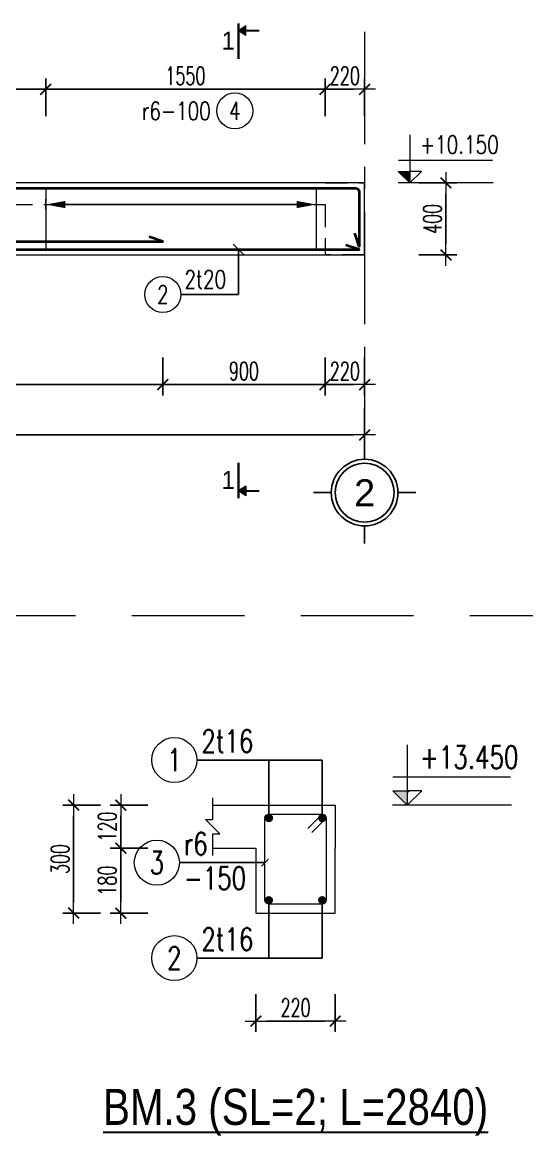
# Model space of a CAD drawing. Header units: millimetres. Extents: x -529861 to -223882, y -171969 to 61504.
# Drawn here: x -399491 to -396691, y -96176 to -89992 of the extents above; entities that cross this region are included whole.
import ezdxf
from ezdxf.enums import TextEntityAlignment as Align

# ---------------------------------------------------------------- set-up
doc = ezdxf.new("R2010")
doc.units = ezdxf.units.MM
doc.header["$LTSCALE"] = 5000
doc.linetypes.add('CENTER', pattern=[2, 1.25, -0.25, 0.25, -0.25])
doc.linetypes.add('HIDDEN', pattern=[0.375, 0.25, -0.125])
doc.layers.get('Defpoints').update_dxf_attribs({"color": 143})
for name, color, linetype, lineweight in [('dim', 8, 'Continuous', 18), ('kata_dim', 8, 'Continuous', 15), ('kata_grid', 8, 'CENTER', 5), ('kata_net khuat', 9, 'HIDDEN', 5), ('kata_net manh', 8, 'Continuous', 5), ('kata_net thay', 4, 'Continuous', 20), ('kata_text', 7, 'Continuous', 30), ('kata_thep chu', 1, 'Continuous', 35), ('kata_thep dai', 220, 'Continuous', 20), ('S-dims', 8, 'Continuous', 18)]:
    doc.layers.add(name, color=color, linetype=linetype, lineweight=lineweight)
doc.layers.add('text', color=255, linetype='Continuous')
doc.styles.add('AVANH', font='')
doc.styles.add('General text 1', font='')
doc.styles.add('kata_text', font='arial.ttf', dxfattribs={"width": 0.8})
doc.styles.add('vnsimpli', font='vnsimli.shx', dxfattribs={"width": 0.65})
doc.styles.get('AVANH').set_extended_font_data('.VnArialH')
doc.styles.get('General text 1').set_extended_font_data('.VnAvantH')
doc.dimstyles.new('kata_dim_25', dxfattribs={"dimscale": 25, "dimtxt": 2.5, "dimasz": 1.5, "dimexe": 1.5, "dimexo": 2.5, "dimtad": 1, "dimdec": 0, "dimzin": 0, "dimdsep": 46, "dimtxsty": 'kata_text', "dimblk": 'kata_block_ArchTick', "dimcen": 0.09, "dimdle": 1.2, "dimclrd": 8, "dimclre": 8, "dimclrt": 3, "dimadec": 0, "dimazin": 0, "dimtfac": 1, "dimtdec": 0, "dimtix": 1, "dimtofl": 0, "dimtmove": 0, "dimatfit": 3, "dimfxl": 3.75, "dimfxlon": 1, "dimtolj": 1, "dimtzin": 0, "dimarcsym": 0})
doc.dimstyles.new('kata_dim_40', dxfattribs={"dimscale": 40, "dimtxt": 2.5, "dimasz": 1.5, "dimexe": 1.5, "dimexo": 2.5, "dimtad": 1, "dimdec": 0, "dimzin": 0, "dimdsep": 46, "dimtxsty": 'vnsimpli', "dimblk": 'kata_block_ArchTick', "dimcen": 0.09, "dimdle": 1.2, "dimclrd": 8, "dimclre": 8, "dimclrt": 3, "dimadec": 0, "dimazin": 0, "dimtfac": 1, "dimtdec": 0, "dimtix": 1, "dimtofl": 0, "dimtmove": 0, "dimatfit": 3, "dimfxl": 3.75, "dimfxlon": 1, "dimtolj": 1, "dimtzin": 0, "dimarcsym": 0})
doc.dimstyles.new('kata_rai_thep', dxfattribs={"dimtxt": 2, "dimasz": 1, "dimexe": 0, "dimexo": 0, "dimtad": 1, "dimdec": 0, "dimzin": 12, "dimdsep": 46, "dimtxsty": 'kata_text', "dimblk": 'kata_block_RUNTIC', "dimcen": 0, "dimse1": 1, "dimse2": 1, "dimclrd": 6, "dimclre": 6, "dimclrt": 7, "dimadec": 0, "dimazin": 3, "dimtfac": 1, "dimtdec": 0, "dimtmove": 2, "dimatfit": 3, "dimldrblk": 'kata_block_LEADERTIC', "dimfxl": 1, "dimtolj": 1, "dimtzin": 0, "dimlwd": -1, "dimlwe": -1, "dimarcsym": 0})

# ---------------------------------------------------------------- blocks, each defined once
blk = doc.blocks.new('kata_block_ArchTick')
at = {"color": 8}
blk.add_line((1, 0), (-1, 0), dxfattribs=at)
at = {"color": 8, "const_width": 0.15}
blk.add_lwpolyline([(-0.5, -0.5), (0.5, 0.5)], dxfattribs=at)
blk = doc.blocks.new('*D669')
at = {"layer": 'Defpoints', "color": 0, "linetype": 'ByBlock', "ltscale": 1500, "transparency": 16777216}
for p in [(-397590.5379749886, -90364.1437597527), (-397810.5379749886, -90884.1437597527), (-397590.5379749886, -90884.1437597527)]:
    blk.add_point(p, dxfattribs=at)
at = {"layer": 'kata_dim', "color": 8, "linetype": 'ByBlock', "lineweight": -2, "ltscale": 1500, "transparency": 16777216}
for p, q in [((-397810.5379749886, -90514.1437597527), (-397810.5379749886, -90304.1437597527)), ((-397590.5379749886, -90514.1437597527), (-397590.5379749886, -90304.1437597527)), ((-397750.5379749886, -90364.1437597527), (-397650.5379749886, -90364.1437597527))]:
    blk.add_line(p, q, dxfattribs=at)
at = {"layer": 'kata_dim', "color": 8, "linetype": 'ByBlock', "lineweight": -2, "ltscale": 1500, "transparency": 16777216, "xscale": 60, "yscale": 60, "zscale": 60, "rotation": 180}
blk.add_blockref('kata_block_ArchTick', (-397810.5379749886, -90364.1437597527), dxfattribs=at)
at = {"layer": 'kata_dim', "color": 8, "linetype": 'ByBlock', "lineweight": -2, "ltscale": 1500, "transparency": 16777216, "xscale": 60, "yscale": 60, "zscale": 60}
blk.add_blockref('kata_block_ArchTick', (-397590.5379749886, -90364.1437597527), dxfattribs=at)
at = {"layer": 'kata_dim', "color": 3, "linetype": 'ByBlock', "ltscale": 1500, "transparency": 16777216, "insert": (-397700.5379749886, -90289.1437597527), "char_height": 100, "attachment_point": 5, "style": 'vnsimpli'}
blk.add_mtext('\\A1;220', dxfattribs=at)
blk = doc.blocks.new('*D671')
at = {"layer": 'Defpoints', "color": 0, "linetype": 'ByBlock', "ltscale": 1500, "transparency": 16777216}
for p in [(-399360.5379749886, -90364.1437597527), (-402320.5379749886, -90884.1437597527), (-399360.5379749886, -90884.1437597527)]:
    blk.add_point(p, dxfattribs=at)
at = {"layer": 'kata_dim', "color": 8, "linetype": 'ByBlock', "lineweight": -2, "ltscale": 1500, "transparency": 16777216}
for p, q in [((-402320.5379749886, -90514.1437597527), (-402320.5379749886, -90304.1437597527)), ((-399360.5379749886, -90514.1437597527), (-399360.5379749886, -90304.1437597527)), ((-402260.5379749886, -90364.1437597527), (-399420.5379749886, -90364.1437597527))]:
    blk.add_line(p, q, dxfattribs=at)
at = {"layer": 'kata_dim', "color": 8, "linetype": 'ByBlock', "lineweight": -2, "ltscale": 1500, "transparency": 16777216, "xscale": 60, "yscale": 60, "zscale": 60, "rotation": 180}
blk.add_blockref('kata_block_ArchTick', (-402320.5379749886, -90364.1437597527), dxfattribs=at)
at = {"layer": 'kata_dim', "color": 8, "linetype": 'ByBlock', "lineweight": -2, "ltscale": 1500, "transparency": 16777216, "xscale": 60, "yscale": 60, "zscale": 60}
blk.add_blockref('kata_block_ArchTick', (-399360.5379749886, -90364.1437597527), dxfattribs=at)
at = {"layer": 'kata_dim', "color": 3, "linetype": 'ByBlock', "ltscale": 1500, "transparency": 16777216, "insert": (-400840.5379749886, -90289.1437597527), "char_height": 100, "attachment_point": 5, "style": 'vnsimpli'}
blk.add_mtext('\\A1;2960', dxfattribs=at)
blk = doc.blocks.new('*D672')
at = {"layer": 'Defpoints', "color": 0, "linetype": 'ByBlock', "ltscale": 1500, "transparency": 16777216}
for p in [(-397810.5379749886, -90364.1437597527), (-399360.5379749886, -90884.1437597527), (-397810.5379749886, -90884.1437597527)]:
    blk.add_point(p, dxfattribs=at)
at = {"layer": 'kata_dim', "color": 8, "linetype": 'ByBlock', "lineweight": -2, "ltscale": 1500, "transparency": 16777216}
for p, q in [((-399360.5379749886, -90514.1437597527), (-399360.5379749886, -90304.1437597527)), ((-397810.5379749886, -90514.1437597527), (-397810.5379749886, -90304.1437597527)), ((-399300.5379749886, -90364.1437597527), (-397870.5379749886, -90364.1437597527))]:
    blk.add_line(p, q, dxfattribs=at)
at = {"layer": 'kata_dim', "color": 8, "linetype": 'ByBlock', "lineweight": -2, "ltscale": 1500, "transparency": 16777216, "xscale": 60, "yscale": 60, "zscale": 60, "rotation": 180}
blk.add_blockref('kata_block_ArchTick', (-399360.5379749886, -90364.1437597527), dxfattribs=at)
at = {"layer": 'kata_dim', "color": 8, "linetype": 'ByBlock', "lineweight": -2, "ltscale": 1500, "transparency": 16777216, "xscale": 60, "yscale": 60, "zscale": 60}
blk.add_blockref('kata_block_ArchTick', (-397810.5379749886, -90364.1437597527), dxfattribs=at)
at = {"layer": 'kata_dim', "color": 3, "linetype": 'ByBlock', "ltscale": 1500, "transparency": 16777216, "insert": (-398585.5379749886, -90289.1437597527), "char_height": 100, "attachment_point": 5, "style": 'vnsimpli'}
blk.add_mtext('\\A1;1550', dxfattribs=at)
blk = doc.blocks.new('*D673')
at = {"layer": 'Defpoints', "color": 0, "linetype": 'ByBlock', "ltscale": 1500, "transparency": 16777216}
for p in [(-397456.6415745234, -90884.14375975273), (-397456.6415745234, -91284.14375975273), (-397139.5974634042, -91284.14375975273)]:
    blk.add_point(p, dxfattribs=at)
at = {"layer": 'kata_dim', "color": 8, "linetype": 'ByBlock', "lineweight": -2, "ltscale": 1500, "transparency": 16777216}
for p, q in [((-397289.5974634042, -90884.14375975273), (-397079.5974634042, -90884.14375975273)), ((-397139.5974634042, -90944.14375975273), (-397139.5974634042, -91224.14375975273)), ((-397289.5974634042, -91284.14375975273), (-397079.5974634042, -91284.14375975273))]:
    blk.add_line(p, q, dxfattribs=at)
at = {"layer": 'kata_dim', "color": 8, "linetype": 'ByBlock', "lineweight": -2, "ltscale": 1500, "transparency": 16777216, "xscale": 60, "yscale": 60, "zscale": 60}
for p, rotation in [((-397139.5974634042, -90884.14375975273), 90), ((-397139.5974634042, -91284.14375975273), 270)]:
    blk.add_blockref('kata_block_ArchTick', p, dxfattribs=dict(at, rotation=rotation))
at = {"layer": 'kata_dim', "color": 3, "linetype": 'ByBlock', "ltscale": 1500, "transparency": 16777216, "insert": (-397214.5974634041, -91084.1437597526), "char_height": 100, "attachment_point": 5, "rotation": 90, "style": 'vnsimpli'}
blk.add_mtext('\\A1;400', dxfattribs=at)
blk = doc.blocks.new('kata_block_CT')
at = {"layer": 'S-dims', "linetype": 'ByBlock', "ltscale": 1500}
blk.add_hatch(color=256, dxfattribs=at).paths.add_polyline_path([(-1.818989403545856e-12, 1.596954857557193), (-1.612010908635057, 1.596954857557193), (-1.818989403545856e-12, -4.547473508864641e-13)])
h = blk.add_hatch(dxfattribs=at)
h.set_pattern_fill('ANSI31', color=256, scale=1.406250541793835, style=0)
h.set_pattern_definition([(45.00000000000001, (-1.818989403545856e-12, 5.002220859751105e-12), (-3.157122508925225, 3.157122508925225), [])])
h.paths.add_polyline_path([(-1.818989403545856e-12, 1.596954857557193), (-1.818989403545856e-12, -4.547473508864641e-13), (1.612010908922457, 1.596954857557193)])
for p, q in [((-1.592704896860596, 3.140833880479022), (11.46947077315235, 3.140833880479022)), ((11.56125648125999, 5.002220859751105e-12), (-1.638695725139769, 5.002220859751105e-12))]:
    blk.add_line(p, q, dxfattribs=at)
for points in [[(-1.818989403545856e-12, 6.694950748643805), (-1.818989403545856e-12, -4.547473508864641e-13)], [(-1.818989403545856e-12, -4.547473508864641e-13), (-1.612010908635057, 1.596954857557193), (-1.818989403545856e-12, 1.596954857557193)], [(-1.818989403545856e-12, -4.547473508864641e-13), (1.612010908922457, 1.596954857557193), (-1.818989403545856e-12, 1.596954857557193)]]:
    blk.add_lwpolyline(points, dxfattribs=at)
at = {"layer": 'S-dims', "color": 3, "style": 'vnsimpli', "width": 0.75}
blk.add_attdef('CT', (1.409564409344966, 4.068271311703484), '', height=2.5, dxfattribs=at)
blk = doc.blocks.new('*D674')
at = {"layer": 'Defpoints', "color": 0, "linetype": 'ByBlock', "ltscale": 1500, "transparency": 16777216}
for p in [(-404090.5379749886, -91284.1437597527), (-397590.5379749886, -91284.1437597527), (-397590.5379749886, -92284.1437597527)]:
    blk.add_point(p, dxfattribs=at)
at = {"layer": 'kata_dim', "color": 8, "linetype": 'ByBlock', "lineweight": -2, "ltscale": 1500, "transparency": 16777216}
for p, q in [((-404090.5379749886, -92134.1437597527), (-404090.5379749886, -92344.1437597527)), ((-397590.5379749886, -92134.1437597527), (-397590.5379749886, -92344.1437597527)), ((-404030.5379749886, -92284.1437597527), (-397650.5379749886, -92284.1437597527))]:
    blk.add_line(p, q, dxfattribs=at)
at = {"layer": 'kata_dim', "color": 8, "linetype": 'ByBlock', "lineweight": -2, "ltscale": 1500, "transparency": 16777216, "xscale": 60, "yscale": 60, "zscale": 60, "rotation": 180}
blk.add_blockref('kata_block_ArchTick', (-404090.5379749886, -92284.1437597527), dxfattribs=at)
at = {"layer": 'kata_dim', "color": 8, "linetype": 'ByBlock', "lineweight": -2, "ltscale": 1500, "transparency": 16777216, "xscale": 60, "yscale": 60, "zscale": 60}
blk.add_blockref('kata_block_ArchTick', (-397590.5379749886, -92284.1437597527), dxfattribs=at)
at = {"layer": 'kata_dim', "color": 3, "linetype": 'ByBlock', "ltscale": 1500, "transparency": 16777216, "insert": (-400840.5379749886, -92209.1437597527), "char_height": 100, "attachment_point": 5, "style": 'vnsimpli'}
blk.add_mtext('\\A1;6500', dxfattribs=at)
blk = doc.blocks.new('*D677')
at = {"layer": 'Defpoints', "color": 0, "linetype": 'ByBlock', "ltscale": 1500, "transparency": 16777216}
for p in [(-402970.5379749886, -91284.1437597527), (-398710.5379749886, -91284.1437597527), (-398710.5379749886, -92004.1437597527)]:
    blk.add_point(p, dxfattribs=at)
at = {"layer": 'kata_dim', "color": 8, "linetype": 'ByBlock', "lineweight": -2, "ltscale": 1500, "transparency": 16777216}
for p, q in [((-402970.5379749886, -91854.1437597527), (-402970.5379749886, -92064.1437597527)), ((-398710.5379749886, -91854.1437597527), (-398710.5379749886, -92064.1437597527)), ((-402910.5379749886, -92004.1437597527), (-398770.5379749886, -92004.1437597527))]:
    blk.add_line(p, q, dxfattribs=at)
at = {"layer": 'kata_dim', "color": 8, "linetype": 'ByBlock', "lineweight": -2, "ltscale": 1500, "transparency": 16777216, "xscale": 60, "yscale": 60, "zscale": 60, "rotation": 180}
blk.add_blockref('kata_block_ArchTick', (-402970.5379749886, -92004.1437597527), dxfattribs=at)
at = {"layer": 'kata_dim', "color": 8, "linetype": 'ByBlock', "lineweight": -2, "ltscale": 1500, "transparency": 16777216, "xscale": 60, "yscale": 60, "zscale": 60}
blk.add_blockref('kata_block_ArchTick', (-398710.5379749886, -92004.1437597527), dxfattribs=at)
at = {"layer": 'kata_dim', "color": 3, "linetype": 'ByBlock', "ltscale": 1500, "transparency": 16777216, "insert": (-400840.5379749886, -91929.1437597527), "char_height": 100, "attachment_point": 5, "style": 'vnsimpli'}
blk.add_mtext('\\A1;4260', dxfattribs=at)
blk = doc.blocks.new('*D678')
at = {"layer": 'Defpoints', "color": 0, "linetype": 'ByBlock', "ltscale": 1500, "transparency": 16777216}
for p in [(-398710.5379749886, -91284.1437597527), (-397810.5379749886, -91284.1437597527), (-397810.5379749886, -92004.1437597527)]:
    blk.add_point(p, dxfattribs=at)
at = {"layer": 'kata_dim', "color": 8, "linetype": 'ByBlock', "lineweight": -2, "ltscale": 1500, "transparency": 16777216}
for p, q in [((-398710.5379749886, -91854.1437597527), (-398710.5379749886, -92064.1437597527)), ((-397810.5379749886, -91854.1437597527), (-397810.5379749886, -92064.1437597527)), ((-398650.5379749886, -92004.1437597527), (-397870.5379749886, -92004.1437597527))]:
    blk.add_line(p, q, dxfattribs=at)
at = {"layer": 'kata_dim', "color": 8, "linetype": 'ByBlock', "lineweight": -2, "ltscale": 1500, "transparency": 16777216, "xscale": 60, "yscale": 60, "zscale": 60, "rotation": 180}
blk.add_blockref('kata_block_ArchTick', (-398710.5379749886, -92004.1437597527), dxfattribs=at)
at = {"layer": 'kata_dim', "color": 8, "linetype": 'ByBlock', "lineweight": -2, "ltscale": 1500, "transparency": 16777216, "xscale": 60, "yscale": 60, "zscale": 60}
blk.add_blockref('kata_block_ArchTick', (-397810.5379749886, -92004.1437597527), dxfattribs=at)
at = {"layer": 'kata_dim', "color": 3, "linetype": 'ByBlock', "ltscale": 1500, "transparency": 16777216, "insert": (-398260.5379749886, -91929.1437597527), "char_height": 100, "attachment_point": 5, "style": 'vnsimpli'}
blk.add_mtext('\\A1;900', dxfattribs=at)
blk = doc.blocks.new('*D679')
at = {"layer": 'Defpoints', "color": 0, "linetype": 'ByBlock', "ltscale": 1500, "transparency": 16777216}
for p in [(-397810.5379749886, -91284.1437597527), (-397590.5379749886, -91284.1437597527), (-397590.5379749886, -92004.1437597527)]:
    blk.add_point(p, dxfattribs=at)
at = {"layer": 'kata_dim', "color": 8, "linetype": 'ByBlock', "lineweight": -2, "ltscale": 1500, "transparency": 16777216}
for p, q in [((-397810.5379749886, -91854.1437597527), (-397810.5379749886, -92064.1437597527)), ((-397590.5379749886, -91854.1437597527), (-397590.5379749886, -92064.1437597527)), ((-397750.5379749886, -92004.1437597527), (-397650.5379749886, -92004.1437597527))]:
    blk.add_line(p, q, dxfattribs=at)
at = {"layer": 'kata_dim', "color": 8, "linetype": 'ByBlock', "lineweight": -2, "ltscale": 1500, "transparency": 16777216, "xscale": 60, "yscale": 60, "zscale": 60, "rotation": 180}
blk.add_blockref('kata_block_ArchTick', (-397810.5379749886, -92004.1437597527), dxfattribs=at)
at = {"layer": 'kata_dim', "color": 8, "linetype": 'ByBlock', "lineweight": -2, "ltscale": 1500, "transparency": 16777216, "xscale": 60, "yscale": 60, "zscale": 60}
blk.add_blockref('kata_block_ArchTick', (-397590.5379749886, -92004.1437597527), dxfattribs=at)
at = {"layer": 'kata_dim', "color": 3, "linetype": 'ByBlock', "ltscale": 1500, "transparency": 16777216, "insert": (-397700.5379749886, -91929.1437597527), "char_height": 100, "attachment_point": 5, "style": 'vnsimpli'}
blk.add_mtext('\\A1;220', dxfattribs=at)
blk = doc.blocks.new('kata_block_GRID')
at = {"layer": 'dim', "color": 250, "linetype": 'Continuous', "lineweight": -3}
for p, q in [((-0.003069858671185699, 4.621936058582317), (-0.003069858671185699, 7.082257742461767)), ((-4.628075776428378, -0.003069858671263859), (-7.088397460513452, -0.003069858671263859)), ((4.633360719258999, -0.003069858729762842), (7.093682403344044, -0.003069858729762842)), ((-0.003069858729507047, -4.62807577604141), (-0.003069858729507047, -7.088397459920852))]:
    blk.add_line(p, q, dxfattribs=at)
at = {"layer": 'dim', "color": 250, "linetype": 'Continuous', "lineweight": -3, "extrusion": (0, 0, -1)}
blk.add_ellipse((-0.003069858729507047, -0.003069858729762842), major_axis=(-4.625005843929168, 0.0008261058644820616), ratio=0.9999999999162872, start_param=3.141414036333157, end_param=9.424599343512742, dxfattribs=at)
at = {"layer": 'dim', "color": 9, "linetype": 'Continuous', "lineweight": -3, "extrusion": (0, 0, -0.9999999999999999)}
blk.add_ellipse((-0.003069858729507047, -0.003069858729762842), major_axis=(-4.09891770926371, 0.00306985872976267), ratio=0.99999999991626, start_param=3.140843709996926, end_param=9.424029017176512, dxfattribs=at)
at = {"layer": 'text', "color": 33, "style": 'AVANH'}
blk.add_attdef('GRID', text='', height=3.75, dxfattribs=at).set_placement((0, 0), align=Align.MIDDLE)
blk = doc.blocks.new('kata_block_RUNTIC')
at = {"layer": 'kata_dim', "color": 6}
blk.add_line((0, 0.75), (0, -0.75), dxfattribs=at)
blk.add_lwpolyline([(0, 0, 0, 1, 0), (-2.69999999999709, 0, 1, 1, 0)], format="xyseb", dxfattribs=at)
blk = doc.blocks.new('*D682')
at = {"layer": 'Defpoints', "color": 6, "linetype": 'ByBlock', "ltscale": 1500, "transparency": 16777216}
blk.add_line((-399320.5379749886, -91004.1437597527), (-397900.5379749886, -91004.1437597527), dxfattribs=at)
at = {"layer": 'Defpoints', "color": 0, "linetype": 'ByBlock', "ltscale": 1500, "transparency": 16777216}
for p in [(-399360.5379749886, -91004.1437597527), (-397860.5379749886, -91004.1437597527), (-397860.5379749886, -91004.1437597527)]:
    blk.add_point(p, dxfattribs=at)
at = {"layer": 'Defpoints', "color": 6, "linetype": 'ByBlock', "ltscale": 1500, "transparency": 16777216, "xscale": 40, "yscale": 40, "zscale": 40, "rotation": 180}
blk.add_blockref('kata_block_RUNTIC', (-399360.5379749886, -91004.1437597527), dxfattribs=at)
at = {"layer": 'Defpoints', "color": 6, "linetype": 'ByBlock', "ltscale": 1500, "transparency": 16777216, "xscale": 40, "yscale": 40, "zscale": 40}
blk.add_blockref('kata_block_RUNTIC', (-397860.5379749886, -91004.1437597527), dxfattribs=at)
blk = doc.blocks.new('kata_block_LEADERTIC')
at = {"layer": 'kata_dim', "color": 6}
blk.add_lwpolyline([(0, 0, 0, 1, 0), (-2.69999999999709, 0, 1, 1, 0)], format="xyseb", dxfattribs=at)
blk = doc.blocks.new('*U68')
blk.add_circle((-2.5, 0), 2.5)
at = {"layer": 'kata_text', "color": 3, "style": 'vnsimpli', "width": 0.75}
blk.add_attdef('DK1', (0.5, 0.8455043070534884), '', height=2.5, dxfattribs=at)
at = {"layer": 'kata_text', "color": 7, "style": 'vnsimpli', "width": 0.75}
blk.add_attdef('SH2', text='', height=2.5, dxfattribs=at).set_placement((-2.5, 0), align=Align.MIDDLE)
blk = doc.blocks.new('*U87')
blk.add_circle((2.5, 0), 2.5)
at = {"layer": 'kata_text', "color": 3, "style": 'vnsimpli', "width": 0.75}
blk.add_attdef('DKKC2', text='', height=2.5, dxfattribs=at).set_placement((-0.85, -1.249999999999998), align=Align.RIGHT)
at = {"layer": 'kata_text', "color": 7, "style": 'vnsimpli', "width": 0.75}
blk.add_attdef('SH3', text='', height=2.5, dxfattribs=at).set_placement((2.5, 0), align=Align.MIDDLE)
blk = doc.blocks.new('kata_block_SECBAL')
blk.add_hatch(color=2).paths.add_polyline_path([(0.9949950774395511, 3.806026766437923), (4.639423423213884e-07, 3.133625387334772), (0.9949950774395511, 2.46122400823162)])
at = {"color": 2}
for p, q in [((0.9949950774395511, 3.806026766437923), (4.639423423213884e-07, 3.133625387334772)), ((0.9949950774395511, 2.46122400823162), (4.639423423213884e-07, 3.133625387334772)), ((0.9949950774395511, 2.46122400823162), (0.9949950774395511, 3.806026766437923))]:
    blk.add_line(p, q, dxfattribs=at)
at = {"color": 2, "const_width": 0.3}
for points in [[(4.639423423213884e-07, -0.8013114999549362), (4.639423423213884e-07, 4.158454357098053)], [(0.9949950774395511, 3.133625387334772), (2.888094267825096, 3.133625387334772)]]:
    blk.add_lwpolyline(points, dxfattribs=at)
at = {"color": 2, "linetype": 'ByBlock', "lineweight": -2, "style": 'General text 1'}
blk.add_attdef('DETAIL', text='', height=2.5, dxfattribs=at).set_placement((-0.4999587343882013, 1.749873724336794), align=Align.MIDDLE_RIGHT)
blk = doc.blocks.new('*U88')
blk.add_hatch(color=2).paths.add_polyline_path([(0.9949950774395503, -0.4488839092948065), (4.639423418238154e-07, 0.2235174698083453), (0.9949950774395507, 0.8959188489114962)])
at = {"color": 2}
for p, q in [((0.9949950774395507, 0.8959188489114962), (4.639423418238154e-07, 0.2235174698083453)), ((0.9949950774395503, -0.4488839092948065), (4.639423418238154e-07, 0.2235174698083453)), ((0.9949950774395507, 0.8959188489114962), (0.9949950774395503, -0.4488839092948065))]:
    blk.add_line(p, q, dxfattribs=at)
at = {"color": 2, "const_width": 0.3}
for points in [[(4.639423431694138e-07, 4.158454357098053), (4.63942341473363e-07, -0.8013114999549362)], [(0.9949950774395505, 0.2235174698083449), (2.888094267825096, 0.2235174698083444)]]:
    blk.add_lwpolyline(points, dxfattribs=at)
at = {"color": 2, "linetype": 'ByBlock', "lineweight": -2, "style": 'General text 1'}
blk.add_attdef('DETAIL', text='', height=2.5, dxfattribs=at).set_placement((-0.4999587343882013, 1.749873724336794), align=Align.MIDDLE_RIGHT)
blk = doc.blocks.new('kata_block_TD')
at = {"color": 6, "linetype": 'ByBlock', "lineweight": -2, "style": 'kata_text', "width": 0.8}
blk.add_attdef('SECTDET2', text='', height=5, dxfattribs=at).set_placement((0, 7.970649532882817), align=Align.CENTER)
at = {"color": 0, "linetype": 'ByBlock', "lineweight": -2, "style": 'kata_text', "width": 0.8}
blk.add_attdef('SECTDET1', text='', height=5, dxfattribs=at).set_placement((0, 1.470649532882817), align=Align.CENTER)
blk = doc.blocks.new('*D812')
at = {"layer": 'Defpoints', "color": 0, "linetype": 'ByBlock', "ltscale": 1500, "transparency": 16777216}
for p in [(-398193.7525882713, -94939.51656381051), (-397753.7525882713, -94939.51656381051), (-397753.7525882713, -95539.51656381051)]:
    blk.add_point(p, dxfattribs=at)
at = {"layer": 'kata_dim', "color": 8, "linetype": 'ByBlock', "lineweight": -2, "ltscale": 1500, "transparency": 16777216}
for p, q in [((-398193.7525882713, -95389.51656381051), (-398193.7525882713, -95599.51656381051)), ((-397753.7525882713, -95389.51656381051), (-397753.7525882713, -95599.51656381051)), ((-398133.7525882713, -95539.51656381051), (-397813.7525882713, -95539.51656381051))]:
    blk.add_line(p, q, dxfattribs=at)
at = {"layer": 'kata_dim', "color": 8, "linetype": 'ByBlock', "lineweight": -2, "ltscale": 1500, "transparency": 16777216, "xscale": 60, "yscale": 60, "zscale": 60, "rotation": 180}
blk.add_blockref('kata_block_ArchTick', (-398193.7525882713, -95539.51656381051), dxfattribs=at)
at = {"layer": 'kata_dim', "color": 8, "linetype": 'ByBlock', "lineweight": -2, "ltscale": 1500, "transparency": 16777216, "xscale": 60, "yscale": 60, "zscale": 60}
blk.add_blockref('kata_block_ArchTick', (-397753.7525882713, -95539.51656381051), dxfattribs=at)
at = {"layer": 'kata_dim', "color": 3, "linetype": 'ByBlock', "ltscale": 1500, "transparency": 16777216, "insert": (-397973.7525882713, -95464.51656381051), "char_height": 100, "attachment_point": 5, "style": 'vnsimpli'}
blk.add_mtext('\\A1;220', dxfattribs=at)
blk = doc.blocks.new('*D813')
at = {"layer": 'Defpoints', "color": 0, "linetype": 'ByBlock', "ltscale": 1500, "transparency": 16777216}
for p in [(-398943.752588273, -94579.51656381054), (-398193.7525882715, -94579.51656381054), (-398193.7525882715, -94939.51656381054)]:
    blk.add_point(p, dxfattribs=at)
at = {"layer": 'kata_dim', "color": 8, "linetype": 'ByBlock', "lineweight": -2, "ltscale": 1500, "transparency": 16777216}
for p, q in [((-398793.752588273, -94579.51656381054), (-399003.752588273, -94579.51656381054)), ((-398943.752588273, -94879.51656381054), (-398943.752588273, -94639.51656381054)), ((-398793.752588273, -94939.51656381054), (-399003.752588273, -94939.51656381054))]:
    blk.add_line(p, q, dxfattribs=at)
at = {"layer": 'kata_dim', "color": 8, "linetype": 'ByBlock', "lineweight": -2, "ltscale": 1500, "transparency": 16777216, "xscale": 60, "yscale": 60, "zscale": 60}
for p, rotation in [((-398943.752588273, -94579.51656381054), 90), ((-398943.752588273, -94939.51656381054), 270)]:
    blk.add_blockref('kata_block_ArchTick', p, dxfattribs=dict(at, rotation=rotation))
at = {"layer": 'kata_dim', "color": 3, "linetype": 'ByBlock', "ltscale": 1500, "transparency": 16777216, "insert": (-399018.7525882729, -94759.51656381041), "char_height": 100, "attachment_point": 5, "rotation": 90, "style": 'vnsimpli'}
blk.add_mtext('\\A1;180', dxfattribs=at)
blk = doc.blocks.new('*D814')
at = {"layer": 'Defpoints', "color": 0, "linetype": 'ByBlock', "ltscale": 1500, "transparency": 16777216}
for p in [(-398943.752588273, -94339.51656381054), (-398193.7525882715, -94339.51656381054), (-398193.7525882715, -94579.51656381054)]:
    blk.add_point(p, dxfattribs=at)
at = {"layer": 'kata_dim', "color": 8, "linetype": 'ByBlock', "lineweight": -2, "ltscale": 1500, "transparency": 16777216}
for p, q in [((-398793.752588273, -94339.51656381054), (-399003.752588273, -94339.51656381054)), ((-398943.752588273, -94519.51656381054), (-398943.752588273, -94399.51656381054)), ((-398793.752588273, -94579.51656381054), (-399003.752588273, -94579.51656381054))]:
    blk.add_line(p, q, dxfattribs=at)
at = {"layer": 'kata_dim', "color": 8, "linetype": 'ByBlock', "lineweight": -2, "ltscale": 1500, "transparency": 16777216, "xscale": 60, "yscale": 60, "zscale": 60}
for p, rotation in [((-398943.752588273, -94339.51656381054), 90), ((-398943.752588273, -94579.51656381054), 270)]:
    blk.add_blockref('kata_block_ArchTick', p, dxfattribs=dict(at, rotation=rotation))
at = {"layer": 'kata_dim', "color": 3, "linetype": 'ByBlock', "ltscale": 1500, "transparency": 16777216, "insert": (-399018.7525882729, -94459.51656381041), "char_height": 100, "attachment_point": 5, "rotation": 90, "style": 'vnsimpli'}
blk.add_mtext('\\A1;120', dxfattribs=at)
blk = doc.blocks.new('*D815')
at = {"layer": 'Defpoints', "color": 0, "linetype": 'ByBlock', "ltscale": 1500, "transparency": 16777216}
for p in [(-398193.7525882715, -94339.51656381054), (-399205.752588273, -94939.51656381054), (-398193.7525882715, -94939.51656381054)]:
    blk.add_point(p, dxfattribs=at)
at = {"layer": 'kata_dim', "color": 8, "linetype": 'ByBlock', "lineweight": -2, "ltscale": 1500, "transparency": 16777216}
for p, q in [((-399055.752588273, -94339.51656381054), (-399265.752588273, -94339.51656381054)), ((-399205.752588273, -94399.51656381054), (-399205.752588273, -94879.51656381054)), ((-399055.752588273, -94939.51656381054), (-399265.752588273, -94939.51656381054))]:
    blk.add_line(p, q, dxfattribs=at)
at = {"layer": 'kata_dim', "color": 8, "linetype": 'ByBlock', "lineweight": -2, "ltscale": 1500, "transparency": 16777216, "xscale": 60, "yscale": 60, "zscale": 60}
for p, rotation in [((-399205.752588273, -94339.51656381054), 90), ((-399205.752588273, -94939.51656381054), 270)]:
    blk.add_blockref('kata_block_ArchTick', p, dxfattribs=dict(at, rotation=rotation))
at = {"layer": 'kata_dim', "color": 3, "linetype": 'ByBlock', "ltscale": 1500, "transparency": 16777216, "insert": (-399280.7525882729, -94639.51656381041), "char_height": 100, "attachment_point": 5, "rotation": 90, "style": 'vnsimpli'}
blk.add_mtext('\\A1;300', dxfattribs=at)
blk = doc.blocks.new('kata_block_THEP')
at = {"layer": 'kata_thep chu', "color": 0}
for p, q in [((-0.5, 0), (0.5, 0)), ((-0.3535533905960619, 0.353553390592424), (0.3535533905960619, -0.353553390592424)), ((0.3535533905960619, 0.353553390592424), (-0.3535533905960619, -0.353553390592424)), ((0, 0.5), (0, -0.5))]:
    blk.add_line(p, q, dxfattribs=at)
at = {"layer": 'kata_thep chu', "color": 0, "const_width": 0.08333333333333334}
blk.add_lwpolyline([(-0.5, -1.818989403545856e-12, 1), (0.5000000000145519, -1.818989403545856e-12, 1), (-0.5, -1.818989403545856e-12, 1)], format="xyb", dxfattribs=at)
blk = doc.blocks.new('*U70')
blk.add_circle((-2.5, 0), 2.5)
at = {"layer": 'kata_text', "color": 3, "style": 'vnsimpli', "width": 0.75}
for tag, p in [('DK1', (0.5, 0.8455043070534884)), ('KC1', (0.5, -2.972544307831413))]:
    blk.add_attdef(tag, p, '', height=2.5, dxfattribs=at)
at = {"layer": 'kata_text', "color": 7, "style": 'vnsimpli', "width": 0.75}
blk.add_attdef('SH2', text='', height=2.5, dxfattribs=at).set_placement((-2.5, 0), align=Align.MIDDLE)

msp = doc.modelspace()

# ---------------------------------------------------------------- linework, layer by layer
at = {"layer": 'kata_grid', "ltscale": 0.1}
msp.add_line((-397590.5379749886, -90044.1437597527), (-397590.5379749886, -92324.1437597527), dxfattribs=at)
at = {"layer": 'kata_net khuat', "ltscale": 0.1}
for p, q in [((-397810.5379749886, -90884.1437597527), (-397590.5379749886, -90884.1437597527)), ((-397590.5379749886, -91284.1437597527), (-397810.5379749886, -91284.1437597527))]:
    msp.add_line(p, q, dxfattribs=at)
at = {"layer": 'kata_net khuat', "ltscale": 0.5}
msp.add_line((-404506.8712939663, -93286.60688740895), (-387244.3711590176, -93286.60688740884), dxfattribs=at)
at = {"layer": 'kata_net khuat', "ltscale": 0.1}
msp.add_lwpolyline([(-403870.5379749886, -91284.1437597527), (-403870.5379749886, -91004.1437597527), (-397810.5379749886, -91004.1437597527), (-397810.5379749886, -91284.1437597527)], dxfattribs=at)
at = {"layer": 'kata_net manh', "linetype": 'ByBlock', "ltscale": 1500}
msp.add_lwpolyline([(-398433.7525882713, -94619.51656381051), (-398433.7525882713, -94499.51656381051), (-398393.7525882713, -94499.51656381051), (-398473.7525882713, -94419.51656381051), (-398433.7525882713, -94419.51656381051), (-398433.7525882713, -94299.51656381051)], dxfattribs=at)
at = {"layer": 'kata_net thay', "linetype": 'ByBlock', "ltscale": 1500}
for points in [[(-403870.5379749886, -91524.1437597527), (-403870.5379749886, -91284.1437597527), (-397590.5379749886, -91284.1437597527), (-397590.5379749886, -90884.1437597527), (-404090.5379749886, -90884.1437597527), (-404090.5379749886, -91284.1437597527), (-404090.5379749886, -91284.1437597527), (-404090.5379749886, -91524.1437597527)], [(-398433.7525882713, -94339.51656381051), (-398193.7525882713, -94339.51656381051), (-398193.7525882713, -94339.51656381051), (-397753.7525882713, -94339.51656381051), (-397753.7525882713, -94579.51656381051), (-397753.7525882713, -94579.51656381051)], [(-398433.7525882713, -94579.51656381051), (-398193.7525882713, -94579.51656381051), (-398193.7525882713, -94939.51656381051), (-397753.7525882713, -94939.51656381051), (-397753.7525882713, -94579.51656381051), (-397753.7525882713, -94579.51656381051)]]:
    msp.add_lwpolyline(points, dxfattribs=at)
at = {"layer": 'kata_thep chu', "linetype": 'ByBlock', "ltscale": 1500}
msp.add_lwpolyline([(-404035.5379749886, -91289.1437597527), (-404060.5379749886, -91364.1437597527), (-404060.5379749886, -90934.1437597527, -0.414213562), (-404040.5379749886, -90914.1437597527), (-397640.5379749886, -90914.1437597527, -0.414213562), (-397620.5379749886, -90934.1437597527), (-397620.5379749886, -91237.53638054193), (-397645.5379749886, -91162.53638054193)], format="xyb", dxfattribs=at)
for points in [[(-402895.5379749886, -91184.1437597527), (-402970.5379749886, -91209.1437597527), (-398710.5379749886, -91209.1437597527), (-398785.5379749886, -91184.1437597527)], [(-403985.5379749886, -91229.1437597527), (-404060.5379749886, -91254.1437597527), (-397620.5379749886, -91254.1437597527), (-397695.5379749886, -91229.1437597527)]]:
    msp.add_lwpolyline(points, dxfattribs=at)
at = {"layer": 'kata_thep dai', "linetype": 'ByBlock', "ltscale": 30}
for p, q in [((-399360.5379749886, -90911.1437597527), (-399360.5379749886, -91257.1437597527)), ((-397860.5379749886, -90911.1437597527), (-397860.5379749886, -91257.1437597527))]:
    msp.add_line(p, q, dxfattribs=at)
at = {"layer": 'kata_thep dai', "linetype": 'ByBlock', "ltscale": 1500}
msp.add_lwpolyline([(-397905.7525882713, -94469.51656381051), (-397825.7525882713, -94389.51656381051, -0.414213562), (-397803.7525882713, -94411.51656381051), (-397803.7525882713, -94867.51656381051, -0.414213562), (-397825.7525882713, -94889.51656381051), (-398121.7525882713, -94889.51656381051, -0.414213562), (-398143.7525882713, -94867.51656381051), (-398143.7525882713, -94411.51656381051, -0.414213562), (-398121.7525882713, -94389.51656381051), (-397825.7525882713, -94389.51656381051, -0.414213562), (-397803.7525882713, -94411.51656381051), (-397883.7525882713, -94491.51656381051)], format="xyb", dxfattribs=at)

# ---------------------------------------------------------------- block references
at = {"layer": 'kata_dim', "color": 2, "linetype": 'ByBlock', "ltscale": 1500, "xscale": 40, "yscale": 40, "zscale": 40}
for name, p in [('kata_block_SECBAL', (-398290.5379749886, -90164.1437597527)), ('*U88', (-398290.5379749886, -92604.1437597527))]:
    msp.add_blockref(name, p, dxfattribs=at).add_auto_attribs({'DETAIL': '1'})
at = {"layer": 'kata_dim', "linetype": 'ByBlock', "ltscale": 1500, "xscale": 40, "yscale": 40, "zscale": 40}
msp.add_blockref('kata_block_GRID', (-397590.5379749886, -92604.1437597527), dxfattribs=at).add_auto_attribs({'GRID': '2'})
at = {"layer": 'kata_net manh', "linetype": 'ByBlock', "ltscale": 1500}
for name, p, xscale, yscale, zscale, values in [('*U87', (-398410.5379749886, -90484.1437597527), 40, 40, 40, {'SH3': '4', 'DKKC2': 'r6-100'}), ('*U68', (-398610.5379749886, -91504.1437597527), 40, 40, 40, {'SH2': '2', 'DK1': '2t20'}), ('*U68', (-398521.7525882713, -94089.51656381051), 50, 50, 50, {'SH2': '1', 'DK1': '2t16'}), ('*U70', (-398618.7525882713, -94659.51656381051), 50, 50, 50, {'SH2': '3', 'DK1': 'r6', 'KC1': '-150'}), ('*U68', (-398521.7525882713, -95189.51656381051), 50, 50, 50, {'SH2': '2', 'DK1': '2t16'})]:
    msp.add_blockref(name, p, dxfattribs=dict(at, xscale=xscale, yscale=yscale, zscale=zscale)).add_auto_attribs(values)
at = {"layer": 'kata_text', "linetype": 'ByBlock', "ltscale": 1500}
ref = msp.add_blockref('kata_block_CT', (-397339.5974634028, -90884.1437597527), dxfattribs=dict(at, xscale=40, yscale=40, zscale=40))
ref.add_attrib('CT', '+10.150', (-397283.214887029, -90721.41290728452), dxfattribs={"layer": '0', "color": 3, "height": 100, "style": 'vnsimpli', "width": 0.75})
ref = msp.add_blockref('kata_block_CT', (-397353.7525882713, -94339.51656381051), dxfattribs=dict(at, xscale=50, yscale=50, zscale=50))
ref.add_attrib('CT', '+13.450', (-397283.2743678039, -94136.1029982253), dxfattribs={"layer": '0', "color": 3, "height": 125, "style": 'vnsimpli', "width": 0.75})
ref = msp.add_blockref('kata_block_TD', (-397973.7525882713, -96189.51656381051), dxfattribs=dict(at, xscale=50, yscale=50, zscale=50))
ref.add_attrib('SECTDET1', '%%uBM.3 (SL=2; L=2840)', dxfattribs={"layer": '0', "color": 0, "linetype": 'ByBlock', "lineweight": -2, "height": 200, "style": 'kata_text', "width": 0.8}).set_placement((-397973.7525882713, -96115.98408716636), align=Align.CENTER)
at = {"layer": 'kata_thep chu', "color": 3, "linetype": 'ByBlock', "ltscale": 1500, "xscale": 32, "yscale": 32, "zscale": 32}
for p in [(-398121.7525882713, -94411.51656381051), (-398121.7525882713, -94867.51656381051)]:
    msp.add_blockref('kata_block_THEP', p, dxfattribs=at)
at = {"layer": 'kata_thep chu', "linetype": 'ByBlock', "ltscale": 1500, "xscale": 32, "yscale": 32, "zscale": 32}
for p in [(-397825.7525882713, -94411.51656381051), (-397825.7525882713, -94867.51656381051)]:
    msp.add_blockref('kata_block_THEP', p, dxfattribs=at)

# ---------------------------------------------------------------- dimensions: what is measured, and where the dimension line sits
at = {"layer": 'Defpoints', "linetype": 'ByBlock', "ltscale": 1500}
dim = msp.add_aligned_dim(p1=(-399360.5379749886, -91004.1437597527), p2=(-397860.5379749886, -91004.1437597527), distance=0, text=' ', dimstyle='kata_rai_thep', override={"dimscale": 40}, dxfattribs=at)
dim.commit()
dim.dimension.update_dxf_attribs({"geometry": '*D682', "text_midpoint": (-398610.5379749886, -91004.1437597527)})
at = {"layer": 'kata_dim', "linetype": 'ByBlock', "ltscale": 1500}
for base, p1, p2, picture, middle in [((-399360.5379749886, -90364.1437597527), (-402320.5379749886, -90884.1437597527), (-399360.5379749886, -90884.1437597527), '*D671', (-400840.5379749886, -90289.1437597527)), ((-397810.5379749886, -90364.1437597527), (-399360.5379749886, -90884.1437597527), (-397810.5379749886, -90884.1437597527), '*D672', (-398585.5379749886, -90289.1437597527)), ((-397590.5379749886, -90364.1437597527), (-397810.5379749886, -90884.1437597527), (-397590.5379749886, -90884.1437597527), '*D669', (-397700.5379749886, -90289.1437597527)), ((-397590.5379749886, -92284.1437597527), (-404090.5379749886, -91284.1437597527), (-397590.5379749886, -91284.1437597527), '*D674', (-400840.5379749886, -92209.1437597527)), ((-398710.5379749886, -92004.1437597527), (-402970.5379749886, -91284.1437597527), (-398710.5379749886, -91284.1437597527), '*D677', (-400840.5379749886, -91929.1437597527)), ((-397810.5379749886, -92004.1437597527), (-398710.5379749886, -91284.1437597527), (-397810.5379749886, -91284.1437597527), '*D678', (-398260.5379749886, -91929.1437597527)), ((-397590.5379749886, -92004.1437597527), (-397810.5379749886, -91284.1437597527), (-397590.5379749886, -91284.1437597527), '*D679', (-397700.5379749886, -91929.1437597527))]:
    dim = msp.add_linear_dim(base=base, p1=p1, p2=p2, dimstyle='kata_dim_40', dxfattribs=at)
    dim.commit()
    dim.dimension.update_dxf_attribs({"geometry": picture, "text_midpoint": middle})
dim = msp.add_linear_dim(base=(-397139.5974634042, -91284.14375975273), p1=(-397456.6415745231, -90884.1437597527), p2=(-397456.6415745231, -91284.1437597527), angle=270, dimstyle='kata_dim_40', dxfattribs=at)
dim.commit()
dim.dimension.update_dxf_attribs({"geometry": '*D673', "text_midpoint": (-397214.5974634041, -91084.1437597526)})
for base, p1, p2, picture, middle in [((-399205.752588273, -94939.51656381054), (-398193.7525882713, -94339.51656381051), (-398193.7525882713, -94939.51656381051), '*D815', (-399280.7525882729, -94639.51656381041)), ((-398943.752588273, -94339.51656381054), (-398193.7525882713, -94579.51656381051), (-398193.7525882713, -94339.51656381051), '*D814', (-399018.7525882729, -94459.51656381041)), ((-398943.752588273, -94579.51656381054), (-398193.7525882713, -94939.51656381051), (-398193.7525882713, -94579.51656381051), '*D813', (-399018.7525882729, -94759.51656381041))]:
    dim = msp.add_linear_dim(base=base, p1=p1, p2=p2, angle=270, dimstyle='kata_dim_40', override={"dimlfac": 0.5}, dxfattribs=at)
    dim.commit()
    dim.dimension.update_dxf_attribs({"geometry": picture, "text_midpoint": middle})
dim = msp.add_linear_dim(base=(-397753.7525882713, -95539.51656381051), p1=(-398193.7525882713, -94939.51656381051), p2=(-397753.7525882713, -94939.51656381051), dimstyle='kata_dim_40', override={"dimlfac": 0.5}, dxfattribs=at)
dim.commit()
dim.dimension.update_dxf_attribs({"geometry": '*D812', "text_midpoint": (-397973.7525882713, -95464.51656381051)})

# ---------------------------------------------------------------- leaders
at = {"layer": 'kata_net manh', "linetype": 'ByBlock', "ltscale": 1500}
for points, dimstyle, override in [([(-398290.5379749886, -91254.1437597527), (-398290.5379749886, -91504.1437597527), (-398610.5379749886, -91504.1437597527)], 'kata_dim_40', {"dimldrblk": 'Oblique'}), ([(-398121.7525882713, -94411.51656381051), (-398121.7525882713, -94089.51656381051), (-398521.7525882713, -94089.51656381051)], 'kata_dim_25', {"dimldrblk": 'DotBlank'}), ([(-397825.7525882713, -94411.51656381051), (-397825.7525882713, -94089.51656381051), (-398521.7525882713, -94089.51656381051)], 'kata_dim_25', {"dimldrblk": 'DotBlank'}), ([(-398143.7525882713, -94659.51656381051), (-398618.7525882713, -94659.51656381051)], 'kata_dim_25', {"dimldrblk": 'Oblique'}), ([(-398121.7525882713, -94867.51656381051), (-398121.7525882713, -95189.51656381051), (-398521.7525882713, -95189.51656381051)], 'kata_dim_25', {"dimldrblk": 'DotBlank'}), ([(-397825.7525882713, -94867.51656381051), (-397825.7525882713, -95189.51656381051), (-398521.7525882713, -95189.51656381051)], 'kata_dim_25', {"dimldrblk": 'DotBlank'})]:
    msp.add_leader(points, dimstyle=dimstyle, override=override, dxfattribs=at)

doc.saveas('drawing.dxf')
